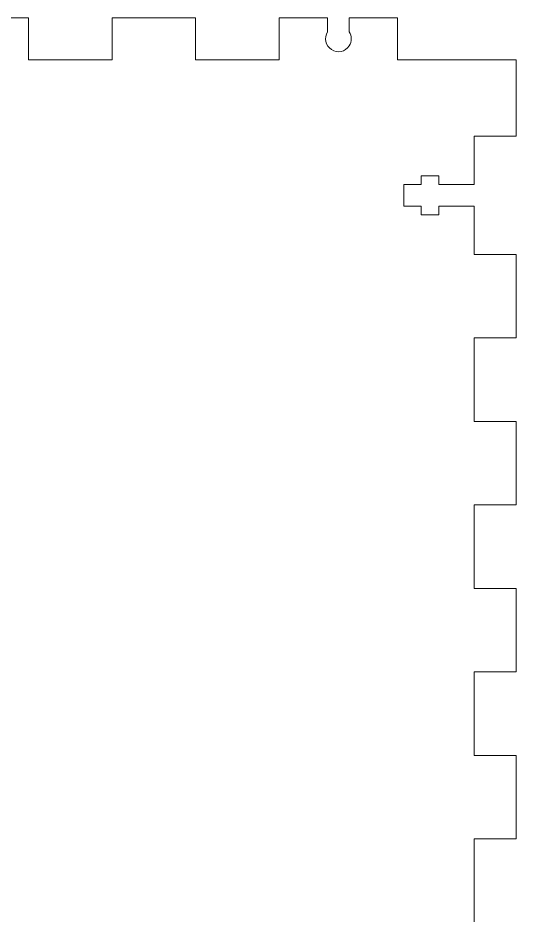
# Model space of a CAD drawing. Header units: inches. Extents: x 5 to 205, y 56 to 256.
# Drawn here: x 133.8 to 205.3, y 127 to 256 of the extents above; entities that cross this region are included whole.
import ezdxf

# ---------------------------------------------------------------- set-up
doc = ezdxf.new("R2010")
doc.units = ezdxf.units.IN
doc.header["$MEASUREMENT"] = 0

# ---------------------------------------------------------------- blocks, each defined once
blk = doc.blocks.new('block 476')
at = {"color": 7, "lineweight": 15, "true_color": 0xffffff}
blk.add_lwpolyline([(135.3, 255.99), (123.3, 255.99)], dxfattribs=at)
blk = doc.blocks.new('block 477')
at = {"color": 7, "lineweight": 15, "true_color": 0xffffff}
blk.add_lwpolyline([(135.3, 249.99), (135.3, 255.99)], dxfattribs=at)
blk = doc.blocks.new('block 478')
at = {"color": 7, "lineweight": 15, "true_color": 0xffffff}
blk.add_lwpolyline([(147.3, 249.99), (135.3, 249.99)], dxfattribs=at)
blk = doc.blocks.new('block 479')
at = {"color": 7, "lineweight": 15, "true_color": 0xffffff}
blk.add_lwpolyline([(147.3, 255.99), (147.3, 249.99)], dxfattribs=at)
blk = doc.blocks.new('block 480')
at = {"color": 7, "lineweight": 15, "true_color": 0xffffff}
blk.add_lwpolyline([(159.3, 255.99), (147.3, 255.99)], dxfattribs=at)
blk = doc.blocks.new('block 481')
at = {"color": 7, "lineweight": 15, "true_color": 0xffffff}
blk.add_lwpolyline([(159.3, 249.99), (159.3, 255.99)], dxfattribs=at)
blk = doc.blocks.new('block 482')
at = {"color": 7, "lineweight": 15, "true_color": 0xffffff}
blk.add_lwpolyline([(171.3, 249.99), (159.3, 249.99)], dxfattribs=at)
blk = doc.blocks.new('block 483')
at = {"color": 7, "lineweight": 15, "true_color": 0xffffff}
blk.add_lwpolyline([(171.3, 255.99), (171.3, 249.99)], dxfattribs=at)
blk = doc.blocks.new('block 484')
at = {"color": 7, "lineweight": 15, "true_color": 0xffffff}
blk.add_lwpolyline([(178.25, 255.99), (171.3, 255.99)], dxfattribs=at)
blk = doc.blocks.new('block 485')
at = {"color": 7, "lineweight": 15, "true_color": 0xffffff}
blk.add_lwpolyline([(178.25, 254), (178.25, 255.99)], dxfattribs=at)
blk = doc.blocks.new('block 486')
at = {"color": 7, "lineweight": 15, "true_color": 0xffffff}
blk.add_lwpolyline([(181.35, 255.99), (181.35, 254)], dxfattribs=at)
blk = doc.blocks.new('block 487')
at = {"color": 7, "lineweight": 15, "true_color": 0xffffff}
blk.add_lwpolyline([(188.3, 255.99), (181.35, 255.99)], dxfattribs=at)
blk = doc.blocks.new('block 488')
at = {"color": 7, "lineweight": 15, "true_color": 0xffffff}
blk.add_lwpolyline([(188.3, 249.99), (188.3, 255.99)], dxfattribs=at)
blk = doc.blocks.new('block 489')
at = {"color": 7, "lineweight": 15, "true_color": 0xffffff}
blk.add_lwpolyline([(205.3, 249.99), (188.3, 249.99)], dxfattribs=at)
blk = doc.blocks.new('block 490')
at = {"color": 7, "lineweight": 15, "true_color": 0xffffff}
blk.add_lwpolyline([(205.3, 238.99), (205.3, 249.99)], dxfattribs=at)
blk = doc.blocks.new('block 491')
at = {"color": 7, "lineweight": 15, "true_color": 0xffffff}
blk.add_lwpolyline([(199.3, 238.99), (205.3, 238.99)], dxfattribs=at)
blk = doc.blocks.new('block 492')
at = {"color": 7, "lineweight": 15, "true_color": 0xffffff}
blk.add_lwpolyline([(199.3, 232.04), (199.3, 238.99)], dxfattribs=at)
blk = doc.blocks.new('block 493')
at = {"color": 7, "lineweight": 15, "true_color": 0xffffff}
blk.add_lwpolyline([(194.2, 232.04), (199.3, 232.04)], dxfattribs=at)
blk = doc.blocks.new('block 494')
at = {"color": 7, "lineweight": 15, "true_color": 0xffffff}
blk.add_lwpolyline([(194.2, 233.29), (194.2, 232.04)], dxfattribs=at)
blk = doc.blocks.new('block 495')
at = {"color": 7, "lineweight": 15, "true_color": 0xffffff}
blk.add_lwpolyline([(191.7, 233.29), (194.2, 233.29)], dxfattribs=at)
blk = doc.blocks.new('block 496')
at = {"color": 7, "lineweight": 15, "true_color": 0xffffff}
blk.add_lwpolyline([(191.7, 232.04), (191.7, 233.29)], dxfattribs=at)
blk = doc.blocks.new('block 497')
at = {"color": 7, "lineweight": 15, "true_color": 0xffffff}
blk.add_lwpolyline([(189.2, 232.04), (191.7, 232.04)], dxfattribs=at)
blk = doc.blocks.new('block 498')
at = {"color": 7, "lineweight": 15, "true_color": 0xffffff}
blk.add_lwpolyline([(189.2, 228.94), (189.2, 232.04)], dxfattribs=at)
blk = doc.blocks.new('block 499')
at = {"color": 7, "lineweight": 15, "true_color": 0xffffff}
blk.add_lwpolyline([(191.7, 228.94), (189.2, 228.94)], dxfattribs=at)
blk = doc.blocks.new('block 500')
at = {"color": 7, "lineweight": 15, "true_color": 0xffffff}
blk.add_lwpolyline([(191.7, 227.69), (191.7, 228.94)], dxfattribs=at)
blk = doc.blocks.new('block 501')
at = {"color": 7, "lineweight": 15, "true_color": 0xffffff}
blk.add_lwpolyline([(194.2, 227.69), (191.7, 227.69)], dxfattribs=at)
blk = doc.blocks.new('block 502')
at = {"color": 7, "lineweight": 15, "true_color": 0xffffff}
blk.add_lwpolyline([(194.2, 228.94), (194.2, 227.69)], dxfattribs=at)
blk = doc.blocks.new('block 503')
at = {"color": 7, "lineweight": 15, "true_color": 0xffffff}
blk.add_lwpolyline([(199.3, 228.94), (194.2, 228.94)], dxfattribs=at)
blk = doc.blocks.new('block 504')
at = {"color": 7, "lineweight": 15, "true_color": 0xffffff}
blk.add_lwpolyline([(199.3, 221.99), (199.3, 228.94)], dxfattribs=at)
blk = doc.blocks.new('block 505')
at = {"color": 7, "lineweight": 15, "true_color": 0xffffff}
blk.add_lwpolyline([(205.3, 221.99), (199.3, 221.99)], dxfattribs=at)
blk = doc.blocks.new('block 506')
at = {"color": 7, "lineweight": 15, "true_color": 0xffffff}
blk.add_lwpolyline([(205.3, 209.99), (205.3, 221.99)], dxfattribs=at)
blk = doc.blocks.new('block 507')
at = {"color": 7, "lineweight": 15, "true_color": 0xffffff}
blk.add_lwpolyline([(199.3, 209.99), (205.3, 209.99)], dxfattribs=at)
blk = doc.blocks.new('block 508')
at = {"color": 7, "lineweight": 15, "true_color": 0xffffff}
blk.add_lwpolyline([(199.3, 197.99), (199.3, 209.99)], dxfattribs=at)
blk = doc.blocks.new('block 509')
at = {"color": 7, "lineweight": 15, "true_color": 0xffffff}
blk.add_lwpolyline([(205.3, 197.99), (199.3, 197.99)], dxfattribs=at)
blk = doc.blocks.new('block 510')
at = {"color": 7, "lineweight": 15, "true_color": 0xffffff}
blk.add_lwpolyline([(205.3, 185.99), (205.3, 197.99)], dxfattribs=at)
blk = doc.blocks.new('block 511')
at = {"color": 7, "lineweight": 15, "true_color": 0xffffff}
blk.add_lwpolyline([(199.3, 185.99), (205.3, 185.99)], dxfattribs=at)
blk = doc.blocks.new('block 512')
at = {"color": 7, "lineweight": 15, "true_color": 0xffffff}
blk.add_lwpolyline([(199.3, 173.99), (199.3, 185.99)], dxfattribs=at)
blk = doc.blocks.new('block 513')
at = {"color": 7, "lineweight": 15, "true_color": 0xffffff}
blk.add_lwpolyline([(205.3, 173.99), (199.3, 173.99)], dxfattribs=at)
blk = doc.blocks.new('block 514')
at = {"color": 7, "lineweight": 15, "true_color": 0xffffff}
blk.add_lwpolyline([(205.3, 161.99), (205.3, 173.99)], dxfattribs=at)
blk = doc.blocks.new('block 515')
at = {"color": 7, "lineweight": 15, "true_color": 0xffffff}
blk.add_lwpolyline([(199.3, 161.99), (205.3, 161.99)], dxfattribs=at)
blk = doc.blocks.new('block 516')
at = {"color": 7, "lineweight": 15, "true_color": 0xffffff}
blk.add_lwpolyline([(199.3, 149.99), (199.3, 161.99)], dxfattribs=at)
blk = doc.blocks.new('block 517')
at = {"color": 7, "lineweight": 15, "true_color": 0xffffff}
blk.add_lwpolyline([(205.3, 149.99), (199.3, 149.99)], dxfattribs=at)
blk = doc.blocks.new('block 518')
at = {"color": 7, "lineweight": 15, "true_color": 0xffffff}
blk.add_lwpolyline([(205.3, 137.99), (205.3, 149.99)], dxfattribs=at)
blk = doc.blocks.new('block 519')
at = {"color": 7, "lineweight": 15, "true_color": 0xffffff}
blk.add_lwpolyline([(199.3, 137.99), (205.3, 137.99)], dxfattribs=at)
blk = doc.blocks.new('block 520')
at = {"color": 7, "lineweight": 15, "true_color": 0xffffff}
blk.add_lwpolyline([(199.3, 125.99), (199.3, 137.99)], dxfattribs=at)
blk = doc.blocks.new('block 646')
at = {"color": 7, "lineweight": 15, "true_color": 0xffffff}
blk.add_open_spline([(178.25, 254), (177.7, 253.15), (177.94, 252), (178.79, 251.44), (179.65, 250.88), (180.8, 251.13), (181.35, 251.98), (181.75, 252.6), (181.75, 253.39), (181.35, 254)], degree=3, knots=[0, 0, 0, 0, 1, 1, 1, 2, 2, 2, 3, 3, 3, 3], dxfattribs=at)

msp = doc.modelspace()

# ---------------------------------------------------------------- block references
for name in ['block 476', 'block 477', 'block 479', 'block 480', 'block 481', 'block 483', 'block 484', 'block 485', 'block 486', 'block 487', 'block 488', 'block 646', 'block 478', 'block 482', 'block 489', 'block 490', 'block 491', 'block 492', 'block 495', 'block 496', 'block 494', 'block 497', 'block 498', 'block 493', 'block 499', 'block 500', 'block 502', 'block 503', 'block 504', 'block 501', 'block 505', 'block 506', 'block 507', 'block 508', 'block 509', 'block 510', 'block 511', 'block 512', 'block 513', 'block 514', 'block 515', 'block 516', 'block 517', 'block 518', 'block 519', 'block 520']:
    msp.add_blockref(name, (0, 0))

doc.saveas('drawing.dxf')
